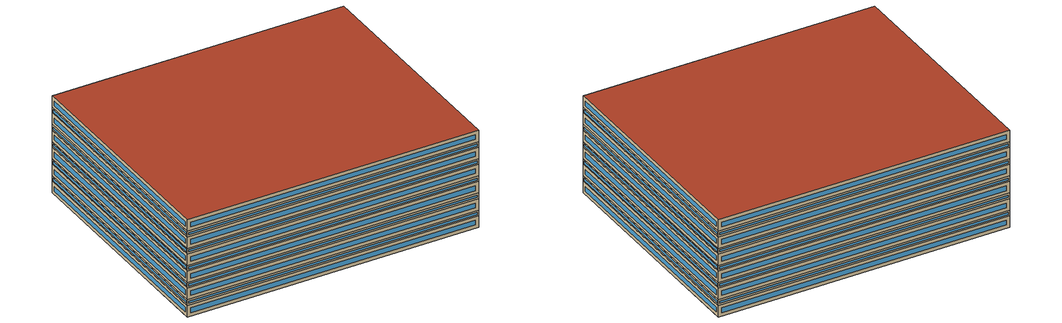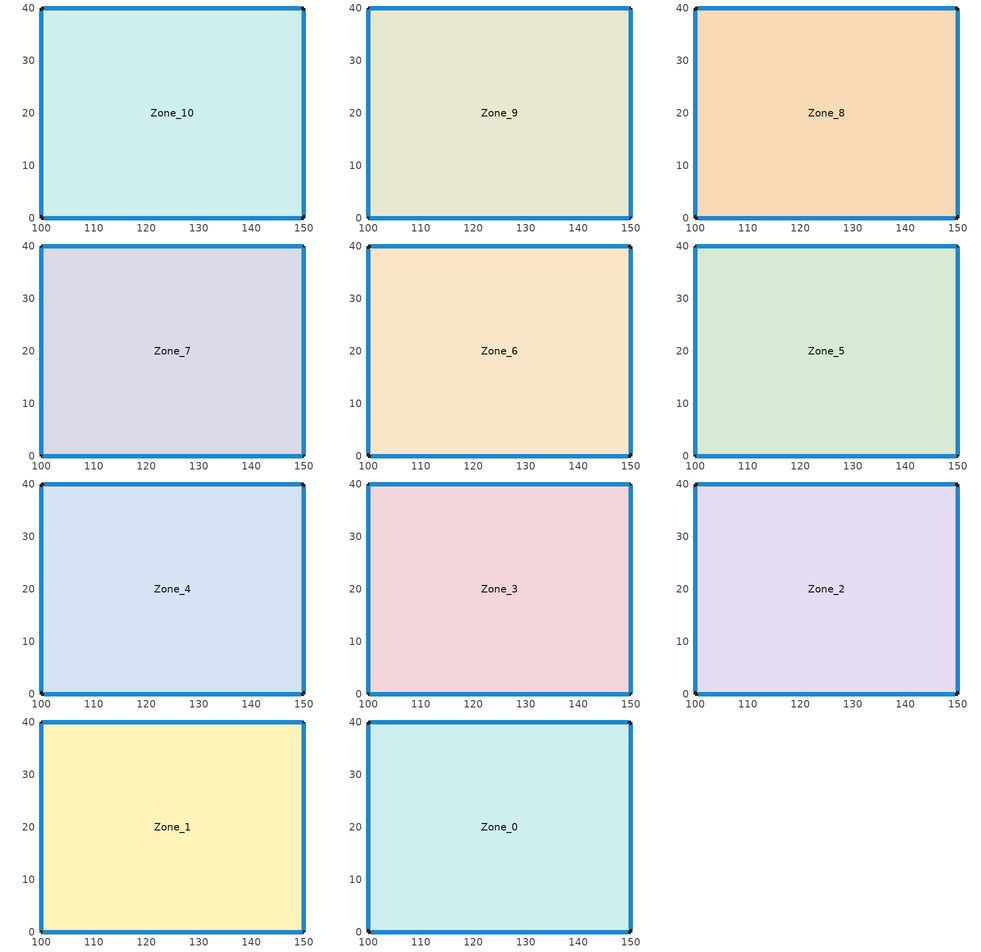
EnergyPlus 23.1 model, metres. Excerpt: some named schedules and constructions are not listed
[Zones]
Zone_10
 floor outside (90.1-2019 Nonresidential CZ 0 Exterior Floor (Mass)): 150,0 100,0 100,40 150,40 z0.5
 wall outside (90.1-2019 Nonresidential CZ 0 Exterior Wall (Mass)): 150,0 150,40 100,40 100,0 150,0 z0.5:2.5
 window (90.1-2019 Nonresidential CZ 0 Glazing (Operable)): 150,0.59 150,39.41 / 149.41,40 100.59,40 / 100,39.41 100,0.59 / 100.59,0 149.41,0 z1.09:1.91
Zone_9
 floor to Zone_10 (Interior Slab (Mass)_FLIPPED): 150,0 100,0 100,40 150,40 z2.5
 wall outside (90.1-2019 Nonresidential CZ 0 Exterior Wall (Mass)): 150,0 150,40 100,40 100,0 150,0 z2.5:3.5
 window (90.1-2019 Nonresidential CZ 0 Glazing (Operable)): 150,0.3 150,39.7 / 149.7,40 100.3,40 / 100,39.7 100,0.3 / 100.3,0 149.7,0 z2.8:3.2
Zone_8
 floor to Zone_9 (Interior Slab (Mass)_FLIPPED): 150,0 100,0 100,40 150,40 z3.5
 wall outside (90.1-2019 Nonresidential CZ 0 Exterior Wall (Mass)): 150,0 150,40 100,40 100,0 150,0 z3.5:5.5
 window (90.1-2019 Nonresidential CZ 0 Glazing (Operable)): 150,0.59 150,39.41 / 149.41,40 100.59,40 / 100,39.41 100,0.59 / 100.59,0 149.41,0 z4.09:4.91
Zone_7
 floor to Zone_8 (Interior Slab (Mass)_FLIPPED): 150,0 100,0 100,40 150,40 z5.5
 wall outside (90.1-2019 Nonresidential CZ 0 Exterior Wall (Mass)): 150,0 150,40 100,40 100,0 150,0 z5.5:6.5
 window (90.1-2019 Nonresidential CZ 0 Glazing (Operable)): 150,0.3 150,39.7 / 149.7,40 100.3,40 / 100,39.7 100,0.3 / 100.3,0 149.7,0 z5.8:6.2
Zone_6
 floor to Zone_7 (Interior Slab (Mass)_FLIPPED): 150,0 100,0 100,40 150,40 z6.5
 wall outside (90.1-2019 Nonresidential CZ 0 Exterior Wall (Mass)): 150,0 150,40 100,40 100,0 150,0 z6.5:8.5
 window (90.1-2019 Nonresidential CZ 0 Glazing (Operable)): 150,0.59 150,39.41 / 149.41,40 100.59,40 / 100,39.41 100,0.59 / 100.59,0 149.41,0 z7.09:7.91
Zone_5
 floor to Zone_6 (Interior Slab (Mass)_FLIPPED): 150,0 100,0 100,40 150,40 z8.5
 wall outside (90.1-2019 Nonresidential CZ 0 Exterior Wall (Mass)): 150,0 150,40 100,40 100,0 150,0 z8.5:9.5
 window (90.1-2019 Nonresidential CZ 0 Glazing (Operable)): 150,0.3 150,39.7 / 149.7,40 100.3,40 / 100,39.7 100,0.3 / 100.3,0 149.7,0 z8.8:9.2
Zone_4
 floor to Zone_5 (Interior Slab (Mass)_FLIPPED): 150,0 100,0 100,40 150,40 z9.5
 wall outside (90.1-2019 Nonresidential CZ 0 Exterior Wall (Mass)): 150,0 150,40 100,40 100,0 150,0 z9.5:11.5
 window (90.1-2019 Nonresidential CZ 0 Glazing (Operable)): 150,0.59 150,39.41 / 149.41,40 100.59,40 / 100,39.41 100,0.59 / 100.59,0 149.41,0 z10.09:10.91
Zone_3
 floor to Zone_4 (Interior Slab (Mass)_FLIPPED): 150,0 100,0 100,40 150,40 z11.5
 wall outside (90.1-2019 Nonresidential CZ 0 Exterior Wall (Mass)): 150,0 150,40 100,40 100,0 150,0 z11.5:12.5
 window (90.1-2019 Nonresidential CZ 0 Glazing (Operable)): 150,0.3 150,39.7 / 149.7,40 100.3,40 / 100,39.7 100,0.3 / 100.3,0 149.7,0 z11.8:12.2
Zone_2
 floor to Zone_3 (Interior Slab (Mass)_FLIPPED): 150,0 100,0 100,40 150,40 z12.5
 wall outside (90.1-2019 Nonresidential CZ 0 Exterior Wall (Mass)): 150,0 150,40 100,40 100,0 150,0 z12.5:14.5
 window (90.1-2019 Nonresidential CZ 0 Glazing (Operable)): 150,0.59 150,39.41 / 149.41,40 100.59,40 / 100,39.41 100,0.59 / 100.59,0 149.41,0 z13.09:13.91
Zone_1
 floor to Zone_2 (Interior Slab (Mass)_FLIPPED): 150,0 100,0 100,40 150,40 z14.5
 wall outside (90.1-2019 Nonresidential CZ 0 Exterior Wall (Mass)): 150,0 150,40 100,40 100,0 150,0 z14.5:15.5
 window (90.1-2019 Nonresidential CZ 0 Glazing (Operable)): 150,0.3 150,39.7 / 149.7,40 100.3,40 / 100,39.7 100,0.3 / 100.3,0 149.7,0 z14.8:15.2
Zone_0
 floor to Zone_1 (Interior Slab (Mass)_FLIPPED): 150,0 100,0 100,40 150,40 z15.5
 wall outside (90.1-2019 Nonresidential CZ 0 Exterior Wall (Mass)): 150,0 150,40 100,40 100,0 150,0 z15.5:17.5
 window (90.1-2019 Nonresidential CZ 0 Glazing (Operable)): 150,0.59 150,39.41 / 149.41,40 100.59,40 / 100,39.41 100,0.59 / 100.59,0 149.41,0 z16.09:16.91
 roof outside (90.1-2019 Nonresidential CZ 0 Exterior Roof (Mass)): 150,0 150,40 100,40 100,0 z17.5
[Schedule:Week:Daily]
CoolAvail_Zone_3_13: 6a0dd6d0-2053-4e08-afd2-584c9f20a87a, 29de9b9f-1699-40cd-89d7-d4e65299d2f3, 75d18138-b2cd-4d38-b6c1-a88f72da3fcc, bd7f5a20-327d-4547-bbc3-5b7452d7e966, bb364aa2-3d88-425e-afcd-be4a77a556ae, 9d736532-3372-4234-86f8-cec98393f69c, 51f0637d-8233-4b49-a189-c331064c739d, 6a0dd6d0-2053-4e08-afd2-584c9f20a87a, 6a0dd6d0-2053-4e08-afd2-584c9f20a87a, 6a0dd6d0-2053-4e08-afd2-584c9f20a87a, 6a0dd6d0-2053-4e08-afd2-584c9f20a87a, 6a0dd6d0-2053-4e08-afd2-584c9f20a87a
CoolAvail_Zone_3_14: 3b64f659-7a87-43c0-8593-ffb75930c7f4, 9866af8d-7ab0-4c81-8db6-ce00146023e8, 02405d4e-0d02-4eff-9657-d8f9128f4eab, b917b18e-be4c-4d95-8ca7-ef00fec35358, 70c9cd82-fe0e-49ee-aaf4-1c8ff27f5354, 42b8bfae-4ab3-4b91-9049-5aef0e0a45b5, 9cbcde63-174f-4098-b545-8a02de437128, 3b64f659-7a87-43c0-8593-ffb75930c7f4, 3b64f659-7a87-43c0-8593-ffb75930c7f4, 3b64f659-7a87-43c0-8593-ffb75930c7f4, 3b64f659-7a87-43c0-8593-ffb75930c7f4, 3b64f659-7a87-43c0-8593-ffb75930c7f4
CoolAvail_Zone_3_15: 19dac5b0-28fc-460c-81f9-3dbb121f2bf8, e9c57910-916d-46b4-aea8-ffc3126c18fa, 2e73e53b-a754-47bd-965a-2e9b6a3bb011, 3f37206c-4197-45cd-98ea-0984f4deacec, 8f52b9ad-d695-459a-8123-1d00cf1d1862, 923948f4-e046-4f33-9833-6f095076ca41, 2b3fc603-4b4f-4d7a-8bc2-6e0e08bcdc7b, 19dac5b0-28fc-460c-81f9-3dbb121f2bf8, 19dac5b0-28fc-460c-81f9-3dbb121f2bf8, 19dac5b0-28fc-460c-81f9-3dbb121f2bf8, 19dac5b0-28fc-460c-81f9-3dbb121f2bf8, 19dac5b0-28fc-460c-81f9-3dbb121f2bf8
CoolAvail_Zone_3_16: 2b24e0a0-77cd-4c2a-b642-03fc66f5c8b9, 106d7206-3cd6-40aa-bb3f-d1aa542cc2ae, d8816c3b-0b15-4ece-87b0-550193ae6b3b, 90097c4d-ccdb-4846-818d-3cb2f30ef5dc, 61b5032f-cd16-4827-b89d-23ab93cb0bca, 18b198f9-c7da-4087-b865-159950c574c9, df11aa4b-5de7-4dcf-b1b6-ac577a82ad4a, 2b24e0a0-77cd-4c2a-b642-03fc66f5c8b9, 2b24e0a0-77cd-4c2a-b642-03fc66f5c8b9, 2b24e0a0-77cd-4c2a-b642-03fc66f5c8b9, 2b24e0a0-77cd-4c2a-b642-03fc66f5c8b9, 2b24e0a0-77cd-4c2a-b642-03fc66f5c8b9
CoolAvail_Zone_3_17: 30b9171a-7657-45ad-8017-84e6404a233f, eef20202-03ec-4909-bd15-b857f90d6a31, bfdf7701-11bf-443c-8628-7934162078ba, d15e5b5d-5e37-4174-a93b-1081d327ba36, dcbeb821-1698-4cac-b286-aea139742297, 7116dbe5-212a-4f86-9218-e9f82299a115, 38d1916f-2a8a-4ab0-92c9-4a2c45943095, 30b9171a-7657-45ad-8017-84e6404a233f, 30b9171a-7657-45ad-8017-84e6404a233f, 30b9171a-7657-45ad-8017-84e6404a233f, 30b9171a-7657-45ad-8017-84e6404a233f, 30b9171a-7657-45ad-8017-84e6404a233f
CoolAvail_Zone_3_18: 0a7de23c-0324-448c-89ba-2cd380fbd515, 2aff8466-0908-4b61-bc1a-6bceaf2a4e85, aebfd59d-58d0-45e9-a04d-295ea184cf9d, 0a7de23c-0324-448c-89ba-2cd380fbd515, def8fd52-9c04-459b-b488-edd1ceb558e8, 2724fd72-7d31-4623-8ce8-dae60800fc56, a52faff9-5955-42e7-a57b-6a64d24945f9, 0a7de23c-0324-448c-89ba-2cd380fbd515, 0a7de23c-0324-448c-89ba-2cd380fbd515, 0a7de23c-0324-448c-89ba-2cd380fbd515, 0a7de23c-0324-448c-89ba-2cd380fbd515, 0a7de23c-0324-448c-89ba-2cd380fbd515
CoolAvail_Zone_3_19: 51f33bcb-c1b9-4dbf-a088-91283180cc94, f02aa9f5-7836-4d4f-86de-6ff0b72cae85, e110b118-d81a-4b43-8216-c1da41565a46, a215011d-4356-478b-a21d-b576fe264fa7, 516b1c36-25e3-4fd2-ba88-c9e099409a74, 2c939a17-2f24-48a6-9bbb-2f1d91a34e61, 83adf70c-07ae-41d9-8fd2-a52c17277c96, 51f33bcb-c1b9-4dbf-a088-91283180cc94, 51f33bcb-c1b9-4dbf-a088-91283180cc94, 51f33bcb-c1b9-4dbf-a088-91283180cc94, 51f33bcb-c1b9-4dbf-a088-91283180cc94, 51f33bcb-c1b9-4dbf-a088-91283180cc94
CoolAvail_Zone_3_20: 5dda5916-6d3c-48d9-a4eb-7cd58c6ca905, 90be5a14-d185-49e9-b411-98636482d1e4, 51f33bcb-c1b9-4dbf-a088-91283180cc94, 7a625284-486a-4df8-a195-787275be78b9, 2d9d3bc2-2be8-40e2-ba93-16945def3971, 50c1e71f-3c6f-4dce-aea5-29f5db3406b0, 3b2a50bb-8273-4419-a75b-b061611c1ee3, 5dda5916-6d3c-48d9-a4eb-7cd58c6ca905, 5dda5916-6d3c-48d9-a4eb-7cd58c6ca905, 5dda5916-6d3c-48d9-a4eb-7cd58c6ca905, 5dda5916-6d3c-48d9-a4eb-7cd58c6ca905, 5dda5916-6d3c-48d9-a4eb-7cd58c6ca905
CoolAvail_Zone_3_21: 79654032-0147-43e8-b268-009458f05259, 9cbed45e-63e8-4420-9a23-7f25957aa236, 033e5d23-12a7-46dc-9698-c5c22ac64766, ca0514e6-15e5-43fc-9152-7c261e085220, e4cf8d18-b06a-4275-8dae-d644d1fffa45, 5dfc78b0-88dd-4231-a396-0eb56cbd5de2, ad5cdd03-fd0d-46d1-a952-4600b6bc9a7e, 79654032-0147-43e8-b268-009458f05259, 79654032-0147-43e8-b268-009458f05259, 79654032-0147-43e8-b268-009458f05259, 79654032-0147-43e8-b268-009458f05259, 79654032-0147-43e8-b268-009458f05259
CoolAvail_Zone_3_22: ae0897ba-8887-4847-a761-27c239ed7601, e9241817-41b8-4c97-a5ac-5b412bfbf647, 6ed750c0-6651-479f-8583-a43f3ec745a4, ab5efb21-1b2c-4519-9a10-06b047222dca, 46cdaba4-7fc0-49bc-aa2e-e63d6e3d887b, 9b530ce9-eca5-4026-a7f3-7d5d08ebb73a, a49a7585-76db-4f9a-93a1-7b1e433aaa8e, ae0897ba-8887-4847-a761-27c239ed7601, ae0897ba-8887-4847-a761-27c239ed7601, ae0897ba-8887-4847-a761-27c239ed7601, ae0897ba-8887-4847-a761-27c239ed7601, ae0897ba-8887-4847-a761-27c239ed7601
CoolAvail_Zone_3_23: bf5dcc97-0650-4216-94ab-1fe1f55276a6, aaa1963e-e4e9-4f0a-8b44-b0072f10ddaf, b3fd5bc3-90ed-4f8e-8d6f-127abbd410e7, 532fc8c8-b428-4593-a29f-3708c2500318, c4eee6c1-9e5e-41c9-af96-8911827a25c9, db590865-4fe0-4535-94e5-8bd3e82d6c2f, 4a43e340-611f-4e7f-be46-f3b1aaa300a3, bf5dcc97-0650-4216-94ab-1fe1f55276a6, bf5dcc97-0650-4216-94ab-1fe1f55276a6, bf5dcc97-0650-4216-94ab-1fe1f55276a6, bf5dcc97-0650-4216-94ab-1fe1f55276a6, bf5dcc97-0650-4216-94ab-1fe1f55276a6
CoolAvail_Zone_3_24: b4f70b77-5474-4961-b665-f4b872168fce, 62a84dcf-005e-479f-bf49-5971cac001d6, 95043a9f-ae9f-4096-93dd-0030d5745bee, 71b5a1bf-89df-478a-94ba-3e6d224b1fce, 067f6a9f-440f-4da4-bc3c-4016dbe239e3, 51920650-d57b-432c-8473-77c249c60af3, 4e089610-16fc-4de8-8654-57ed60320646, b4f70b77-5474-4961-b665-f4b872168fce, b4f70b77-5474-4961-b665-f4b872168fce, b4f70b77-5474-4961-b665-f4b872168fce, b4f70b77-5474-4961-b665-f4b872168fce, b4f70b77-5474-4961-b665-f4b872168fce
CoolAvail_Zone_3_25: 3a8ff466-1572-43e3-b7c1-fb57bae7e5f6, af582de9-854c-4b27-ac37-ec64c0e964a6, 9561be1d-9728-4a63-9683-414e658ba770, 0c5d451c-b26a-42e6-8045-81209f73361d, 13c9dcf3-7c3c-4939-99bc-a66501a51218, bd35f572-6c14-4c75-a87f-39b822fabd9c, a0464ed6-f6ce-463c-902f-f49dfcaf50e5, 3a8ff466-1572-43e3-b7c1-fb57bae7e5f6, 3a8ff466-1572-43e3-b7c1-fb57bae7e5f6, 3a8ff466-1572-43e3-b7c1-fb57bae7e5f6, 3a8ff466-1572-43e3-b7c1-fb57bae7e5f6, 3a8ff466-1572-43e3-b7c1-fb57bae7e5f6
CoolAvail_Zone_3_26: 1a058e7b-2432-44ee-a387-212f9af2a98e, 89cbe1b4-be8d-420b-ad1d-481134bae030, e2c5f702-147f-4f45-8f93-eb151656052a, e8feb143-6619-4e44-abe4-59084b4926e8, d6372546-09e3-4d54-a7ad-aef5bb923712, bc1f5db8-0343-4289-98cc-e794d962400e, 8e44327a-f274-4954-8564-baa047c96d54, 1a058e7b-2432-44ee-a387-212f9af2a98e, 1a058e7b-2432-44ee-a387-212f9af2a98e, 1a058e7b-2432-44ee-a387-212f9af2a98e, 1a058e7b-2432-44ee-a387-212f9af2a98e, 1a058e7b-2432-44ee-a387-212f9af2a98e
CoolAvail_Zone_3_27: 5ebd543f-653b-4453-a2d1-aa20cdf9a81a, bec830b0-02b2-4883-9ad5-dd031b4d9da0, ac1a399e-7844-498d-8094-53b89d6a8a63, b0a6c523-17be-4de8-a007-4749900e1979, 89440362-d1a5-4c98-b4b5-20ca6e0c723e, 9bd72d2d-7662-4cc1-85ea-05f916025e89, e36e2bb7-caca-44e1-8e18-b27da54db28d, 5ebd543f-653b-4453-a2d1-aa20cdf9a81a, 5ebd543f-653b-4453-a2d1-aa20cdf9a81a, 5ebd543f-653b-4453-a2d1-aa20cdf9a81a, 5ebd543f-653b-4453-a2d1-aa20cdf9a81a, 5ebd543f-653b-4453-a2d1-aa20cdf9a81a
CoolAvail_Zone_3_28: 52f27922-8312-42f5-9ce3-bbaede20f962, d69800f2-0a2a-4179-96c9-3c352552a6cb, a7b39a6e-c28e-400f-b0cb-b89a44eba3be, 3c63a5d8-3374-4310-95cc-48742d6db97b, d15e5b5d-5e37-4174-a93b-1081d327ba36, 3a47506a-f390-4411-a07b-474aca295586, 79654032-0147-43e8-b268-009458f05259, 52f27922-8312-42f5-9ce3-bbaede20f962, 52f27922-8312-42f5-9ce3-bbaede20f962, 52f27922-8312-42f5-9ce3-bbaede20f962, 52f27922-8312-42f5-9ce3-bbaede20f962, 52f27922-8312-42f5-9ce3-bbaede20f962
CoolAvail_Zone_3_29: 9bbad1f3-deb7-427f-9d25-8d7d36413950, 53c1ea5d-1ebb-48b4-bd44-e5e57a493b47, 571e5022-c7a9-4193-872e-adb23b875967, fd1eebb7-ae25-4a0b-9ae9-f39244b66f8c, d15e5b5d-5e37-4174-a93b-1081d327ba36, d15e5b5d-5e37-4174-a93b-1081d327ba36, b8639eff-2515-4373-8ad7-ac73a9e1f874, 9bbad1f3-deb7-427f-9d25-8d7d36413950, 9bbad1f3-deb7-427f-9d25-8d7d36413950, 9bbad1f3-deb7-427f-9d25-8d7d36413950, 9bbad1f3-deb7-427f-9d25-8d7d36413950, 9bbad1f3-deb7-427f-9d25-8d7d36413950
CoolAvail_Zone_3_30: 7184da34-240c-4b6d-93ce-fbc2130ab747, 8a405f9d-42d0-44d9-96d0-330464419840, dc97af03-2384-4bb0-99b3-728cf9247e1d, 3a76f166-5242-40e2-934c-137b1db0427f, 603d38bc-9358-45a7-b500-89b06c01529a, 4439b08b-b3b5-4bb0-872a-ef064c6df472, 961611fc-6cb6-40a5-a8bc-84e99b759f59, 7184da34-240c-4b6d-93ce-fbc2130ab747, 7184da34-240c-4b6d-93ce-fbc2130ab747, 7184da34-240c-4b6d-93ce-fbc2130ab747, 7184da34-240c-4b6d-93ce-fbc2130ab747, 7184da34-240c-4b6d-93ce-fbc2130ab747
CoolAvail_Zone_3_31: 5a908684-f9cf-45b4-b5b8-ae8a123e500a, 7a625284-486a-4df8-a195-787275be78b9, 571e5022-c7a9-4193-872e-adb23b875967, 51099a20-6c29-4076-87bc-da8d38a44a4c, 9f34e41f-fa0a-4cca-84f2-8a4b7e5c9fff, 2e3ce53a-b27f-4b19-865a-8a59f8f3d9be, fb570989-6d79-4e23-96a0-bc028a045480, 5a908684-f9cf-45b4-b5b8-ae8a123e500a, 5a908684-f9cf-45b4-b5b8-ae8a123e500a, 5a908684-f9cf-45b4-b5b8-ae8a123e500a, 5a908684-f9cf-45b4-b5b8-ae8a123e500a, 5a908684-f9cf-45b4-b5b8-ae8a123e500a
CoolAvail_Zone_3_32: 33920dee-67d3-4b8c-8265-b6fee3f7193f, 4d3eb448-9b0c-49e7-af43-dd11c7dbcc7f, 14827110-bb91-4569-9464-842db7c2f4c9, 4415725f-ac32-4013-943e-1ba89236a3ae, cde782c4-b684-40ae-8943-953bc67c3267, 680fbcb8-d65b-47a6-8f7d-5d6d7eec2a61, a5b1e0ee-6456-494a-ac05-9d128e00ea1b, 33920dee-67d3-4b8c-8265-b6fee3f7193f, 33920dee-67d3-4b8c-8265-b6fee3f7193f, 33920dee-67d3-4b8c-8265-b6fee3f7193f, 33920dee-67d3-4b8c-8265-b6fee3f7193f, 33920dee-67d3-4b8c-8265-b6fee3f7193f
CoolAvail_Zone_3_33: e6622f1f-2e6a-4cb0-9cfe-3307bc4e7330, ba0a8b03-b524-4944-950f-25f97ced0e71, 5e71a3d9-717c-4ec3-b2c5-cc67a8577d65, 0d333b0c-b992-4e52-952e-bc08f7f16e68, c7fc317e-73be-4404-b4ac-a850ff035b45, 033e5d23-12a7-46dc-9698-c5c22ac64766, 96585438-17a9-4f2d-ba76-5f25d7acb26b, e6622f1f-2e6a-4cb0-9cfe-3307bc4e7330, e6622f1f-2e6a-4cb0-9cfe-3307bc4e7330, e6622f1f-2e6a-4cb0-9cfe-3307bc4e7330, e6622f1f-2e6a-4cb0-9cfe-3307bc4e7330, e6622f1f-2e6a-4cb0-9cfe-3307bc4e7330
CoolAvail_Zone_3_34: 58776fbb-131a-4163-bc9f-bdc5d5c2f7db, 3c21969f-b920-492f-a4b9-10ae55c85706, 61b357f4-f6e6-4925-b387-1de39b7cc1fa, 0fa62410-a4f8-424e-bd98-b743837af38e, 502d5453-6122-42a2-9195-6f643fa86aa6, 348f92fa-facd-4d59-8293-b884daa41336, 975a310a-3582-4e8e-bbb1-4e74cdb09bf2, 58776fbb-131a-4163-bc9f-bdc5d5c2f7db, 58776fbb-131a-4163-bc9f-bdc5d5c2f7db, 58776fbb-131a-4163-bc9f-bdc5d5c2f7db, 58776fbb-131a-4163-bc9f-bdc5d5c2f7db, 58776fbb-131a-4163-bc9f-bdc5d5c2f7db
CoolAvail_Zone_3_35: 0a0e94e5-17e9-4f55-b6ba-0cff2d60cb48, 656ac055-7b5f-4ee6-a593-05e85dcc2151, f4a2c2a8-6a30-4858-af05-fa7fe88aa03f, d37df644-2e9c-4d79-a21b-c2ce73d4f76b, c8675d83-cc90-463b-8c33-fb7fa0b07f96, 2c28fc9b-8a8b-4620-840b-bf0f7868a53c, 4eb883bc-be96-4aad-97b9-e9b3bf60c7c0, 0a0e94e5-17e9-4f55-b6ba-0cff2d60cb48, 0a0e94e5-17e9-4f55-b6ba-0cff2d60cb48, 0a0e94e5-17e9-4f55-b6ba-0cff2d60cb48, 0a0e94e5-17e9-4f55-b6ba-0cff2d60cb48, 0a0e94e5-17e9-4f55-b6ba-0cff2d60cb48
CoolAvail_Zone_3_36: 974d3b50-240b-4423-8093-ecf7348e7a77, 5dda5916-6d3c-48d9-a4eb-7cd58c6ca905, d1377231-a0dc-4382-bb8f-9b1b18d367ac, 3bc0fb08-8a13-4cc9-ae99-47b2b77d3581, 64521ecc-3f76-405a-8015-79241e9814f1, 0b178198-81fe-45bb-924c-f1c7844d558f, 9561be1d-9728-4a63-9683-414e658ba770, 974d3b50-240b-4423-8093-ecf7348e7a77, 974d3b50-240b-4423-8093-ecf7348e7a77, 974d3b50-240b-4423-8093-ecf7348e7a77, 974d3b50-240b-4423-8093-ecf7348e7a77, 974d3b50-240b-4423-8093-ecf7348e7a77
CoolAvail_Zone_3_37: d15e5b5d-5e37-4174-a93b-1081d327ba36, 4dbaa0ec-594d-484d-9f40-ff97ba6f489b, 5637ac8b-84e2-4ae5-80ae-d1b10a38e0a6, 73b77d0b-158f-4ab2-b965-87fe1b25a0b5, a23a09be-1608-4e17-9d1a-3b0c8bebe0d6, bee6b387-4d5e-4adb-b40b-2d77ddca55e5, fefef696-33ff-4fe0-90e5-88765f0c1d3c, d15e5b5d-5e37-4174-a93b-1081d327ba36, d15e5b5d-5e37-4174-a93b-1081d327ba36, d15e5b5d-5e37-4174-a93b-1081d327ba36, d15e5b5d-5e37-4174-a93b-1081d327ba36, d15e5b5d-5e37-4174-a93b-1081d327ba36
CoolAvail_Zone_3_38: e88c6c5b-bd8b-4ff2-a5c8-6d02a455660d, d503720c-97db-4c8f-bb73-5fa63e187427, 974d3b50-240b-4423-8093-ecf7348e7a77, e6bef2dc-bc69-48b0-a87c-56ca68d267ba, b56f730e-0d16-40b5-8800-2eaec1f9e16d, 481d59af-034c-4750-aa96-4dfbceed2deb, 26478247-07dc-437b-9561-7dc0f47f08da, e88c6c5b-bd8b-4ff2-a5c8-6d02a455660d, e88c6c5b-bd8b-4ff2-a5c8-6d02a455660d, e88c6c5b-bd8b-4ff2-a5c8-6d02a455660d, e88c6c5b-bd8b-4ff2-a5c8-6d02a455660d, e88c6c5b-bd8b-4ff2-a5c8-6d02a455660d
CoolAvail_Zone_3_39: e0b2708d-d036-4065-8009-799a6ab6b869, 67b84bbc-35a5-464d-b2aa-46a085c2dace, 2ba26b7c-ec20-4d35-9d4d-c5aa899999db, 33fc359f-7dd0-4837-816f-1591cc087171, 09a3685a-2c69-4375-933e-06f930586e9f, 7321d2a9-7909-4930-a3a2-908d2a361488, d15e5b5d-5e37-4174-a93b-1081d327ba36, e0b2708d-d036-4065-8009-799a6ab6b869, e0b2708d-d036-4065-8009-799a6ab6b869, e0b2708d-d036-4065-8009-799a6ab6b869, e0b2708d-d036-4065-8009-799a6ab6b869, e0b2708d-d036-4065-8009-799a6ab6b869
CoolAvail_Zone_3_40: fd1eebb7-ae25-4a0b-9ae9-f39244b66f8c, 95fa02f2-2dcb-463b-95b4-cc12a435ff88, a7a1d405-c573-4bb9-b67b-8ce496c3c19b, 45c8ce96-07ae-4084-a6ae-a2589231fdf2, b97038e8-cb96-4908-8caf-aebc44971e05, 935ce55b-c2eb-4d0a-8971-2a44efc75534, 7f483035-ffa4-4953-83d1-3a987444b79a, fd1eebb7-ae25-4a0b-9ae9-f39244b66f8c, fd1eebb7-ae25-4a0b-9ae9-f39244b66f8c, fd1eebb7-ae25-4a0b-9ae9-f39244b66f8c, fd1eebb7-ae25-4a0b-9ae9-f39244b66f8c, fd1eebb7-ae25-4a0b-9ae9-f39244b66f8c
CoolAvail_Zone_3_41: 2dcc873a-a15d-4898-9fc1-872ab014c7bf, bbb2faed-3f6a-44d8-aaf0-78c2e5e9e339, e423462b-1761-430d-9fe2-04f5ce2df798, 221900c0-e161-4b32-8dcf-c06f7f97bc00, 0c28a0af-c182-4c21-a87c-47ab7c06f9a6, 531176dc-aaea-4caa-8757-48b7464adbe8, f02c8604-d348-4cbe-8dd2-544ac135fb9a, 2dcc873a-a15d-4898-9fc1-872ab014c7bf, 2dcc873a-a15d-4898-9fc1-872ab014c7bf, 2dcc873a-a15d-4898-9fc1-872ab014c7bf, 2dcc873a-a15d-4898-9fc1-872ab014c7bf, 2dcc873a-a15d-4898-9fc1-872ab014c7bf
CoolAvail_Zone_3_42: 55b381e4-677b-4329-b664-d2a45fb87942, 4b302ba2-075a-4b97-9e24-a58132b1d411, 02e56310-3f5e-4da5-a1ac-b244952a844e, 2bf2147b-2790-43df-95a8-867ac31a1a3b, beec6d2d-9b4d-454c-bab1-ccd7f0066b7f, e315acb1-8100-4df8-a883-a898b626087a, 338386b5-c2be-4c5a-bb7b-7ed45e145b6a, 55b381e4-677b-4329-b664-d2a45fb87942, 55b381e4-677b-4329-b664-d2a45fb87942, 55b381e4-677b-4329-b664-d2a45fb87942, 55b381e4-677b-4329-b664-d2a45fb87942, 55b381e4-677b-4329-b664-d2a45fb87942
CoolAvail_Zone_3_43: a3fc49ce-a702-4050-a4d4-f0b41f3f04d1, 61f6c040-2eff-4334-87d1-fc18078c5b4d, 216a5813-e1aa-4f98-a3d9-45aafe295c6f, ed36eb50-59d0-4664-b429-3e82567ec3db, 8268aa2b-f0c7-4399-82b5-6ee22692aaec, 7e1150bf-fcb5-4083-bada-e8b812130924, bac10eca-6aad-4b6c-99d9-6d047ad927fb, a3fc49ce-a702-4050-a4d4-f0b41f3f04d1, a3fc49ce-a702-4050-a4d4-f0b41f3f04d1, a3fc49ce-a702-4050-a4d4-f0b41f3f04d1, a3fc49ce-a702-4050-a4d4-f0b41f3f04d1, a3fc49ce-a702-4050-a4d4-f0b41f3f04d1
CoolAvail_Zone_3_44: 64c5fce2-a931-45de-ae17-11bb6b7ec4f7, 47937c46-9517-4e7e-a3e7-344cd70182dd, 6875829c-b567-4096-a9a7-070edf4a5beb, 1ef194d5-600d-436e-896f-97ae3dce0780, a412ade5-a070-42a9-a7bc-82a2a93165c4, 8a1bcc7b-a4db-415c-b492-aece4c5ef8ef, 54881f83-04a8-4966-a892-547419b078ed, 64c5fce2-a931-45de-ae17-11bb6b7ec4f7, 64c5fce2-a931-45de-ae17-11bb6b7ec4f7, 64c5fce2-a931-45de-ae17-11bb6b7ec4f7, 64c5fce2-a931-45de-ae17-11bb6b7ec4f7, 64c5fce2-a931-45de-ae17-11bb6b7ec4f7
CoolAvail_Zone_3_45: 2b397f9f-8be1-4396-8707-4f27285c48cf, 8a405f9d-42d0-44d9-96d0-330464419840, 406e654a-9fdf-4ae3-be6f-feb498b17671, d744ff22-ee5c-4023-b1c9-87d2f9fe7dfb, 2ba26b7c-ec20-4d35-9d4d-c5aa899999db, 18633dd2-a644-4504-9320-c2cd889ac2f6, 2b397f9f-8be1-4396-8707-4f27285c48cf, 2b397f9f-8be1-4396-8707-4f27285c48cf, 2b397f9f-8be1-4396-8707-4f27285c48cf, 2b397f9f-8be1-4396-8707-4f27285c48cf, 2b397f9f-8be1-4396-8707-4f27285c48cf, 2b397f9f-8be1-4396-8707-4f27285c48cf
CoolAvail_Zone_3_46: 309667cc-af2f-4954-85bc-5c148a350b4a, 4b302ba2-075a-4b97-9e24-a58132b1d411, c5798417-1c1b-466f-842b-606aee00b441, 3561d5a0-8828-4d36-a964-a15591300829, a7ceca8a-c546-48e0-a49a-66e985bab7ce, 5cde5439-ff1c-4de1-beaa-ff53f8bc1147, 8eda0833-9465-44ca-b207-203164fd8480, 309667cc-af2f-4954-85bc-5c148a350b4a, 309667cc-af2f-4954-85bc-5c148a350b4a, 309667cc-af2f-4954-85bc-5c148a350b4a, 309667cc-af2f-4954-85bc-5c148a350b4a, 309667cc-af2f-4954-85bc-5c148a350b4a
CoolAvail_Zone_3_47: c07bb51f-4667-4208-a672-928bc48b7e71, 0f0ad8b2-2234-4335-ac35-566c41478452, 6d6db758-2500-443d-bdef-894acfca45ea, 3f746df6-9fc2-4e6b-862d-bfddc29698c6, cc53f02f-f23b-4eea-8bb5-4934ea585736, f312e64c-c167-464e-bd74-4efe2e397cf8, a00cccfd-5229-4c20-b9c7-1c7349c5186a, c07bb51f-4667-4208-a672-928bc48b7e71, c07bb51f-4667-4208-a672-928bc48b7e71, c07bb51f-4667-4208-a672-928bc48b7e71, c07bb51f-4667-4208-a672-928bc48b7e71, c07bb51f-4667-4208-a672-928bc48b7e71
CoolAvail_Zone_3_48: 2c8ea5d2-3ca6-45dd-837b-790187776252, 4cc02389-25bd-4e02-83c7-58feb55ca3e1, d334755c-7090-493a-ab8f-9d10578fc5a6, 29e997ca-ecc2-4d1c-89d3-e135346c21a9, acf5dc99-9e6c-4cd1-8e4e-92e17302b4d5, d7521b54-dcde-4121-9895-2ef7c3b3bb1f, 1ae229a3-7d21-4fb6-800f-6fe5ce3d76cc, 2c8ea5d2-3ca6-45dd-837b-790187776252, 2c8ea5d2-3ca6-45dd-837b-790187776252, 2c8ea5d2-3ca6-45dd-837b-790187776252, 2c8ea5d2-3ca6-45dd-837b-790187776252, 2c8ea5d2-3ca6-45dd-837b-790187776252
CoolAvail_Zone_3_49: 7ea803b6-4dd8-4f21-a3f9-328113ec1916, f9b1004c-33da-4f60-8c23-26f99f1b139a, bde7cc9d-b313-478c-8cc4-a01290c4dae5, ce449a69-b7fa-4ae1-93bb-0214ff05a138, 3f8a45d7-03b5-4d13-a7ff-d2d48f56d807, 036425c4-82a5-4409-8ab6-3f12aa87b18d, fbfbacd4-5a12-4ed5-b67e-3885ccab6799, 7ea803b6-4dd8-4f21-a3f9-328113ec1916, 7ea803b6-4dd8-4f21-a3f9-328113ec1916, 7ea803b6-4dd8-4f21-a3f9-328113ec1916, 7ea803b6-4dd8-4f21-a3f9-328113ec1916, 7ea803b6-4dd8-4f21-a3f9-328113ec1916
CoolAvail_Zone_3_50: 7c356ccd-7fd0-4528-b668-c7546eaf29fd, a7a1d405-c573-4bb9-b67b-8ce496c3c19b, 0fe831b4-e945-4b21-ac06-86a2e420b340, cd7ced8e-8b7f-4543-85a8-9176b2e4a066, 2d89ac6e-f4cc-4247-9866-2bcfe1bc3776, 8881c897-b148-42fc-af77-a5b5a63de981, 5eed06f2-4a53-4ea2-bfd0-8501a5fcf0c7, 7c356ccd-7fd0-4528-b668-c7546eaf29fd, 7c356ccd-7fd0-4528-b668-c7546eaf29fd, 7c356ccd-7fd0-4528-b668-c7546eaf29fd, 7c356ccd-7fd0-4528-b668-c7546eaf29fd, 7c356ccd-7fd0-4528-b668-c7546eaf29fd
CoolAvail_Zone_3_51: c0e83535-29b8-446b-86aa-72272f3ed4d5, effd959a-8aaf-4a32-8b40-52283b3b98f9, c5930086-2ef5-4a74-83ec-795e1fdc4ced, 422191d6-08e9-4381-a167-78983eb10db2, 781589bc-d8a2-4d70-8197-9cd454fa73dc, 08f62952-1b6d-40fd-a8d1-eb5f4b36067c, 2e3ce53a-b27f-4b19-865a-8a59f8f3d9be, c0e83535-29b8-446b-86aa-72272f3ed4d5, c0e83535-29b8-446b-86aa-72272f3ed4d5, c0e83535-29b8-446b-86aa-72272f3ed4d5, c0e83535-29b8-446b-86aa-72272f3ed4d5, c0e83535-29b8-446b-86aa-72272f3ed4d5
CoolAvail_Zone_3_52: fd54331b-13d3-40b1-82b7-098872b6a4d1, fd54331b-13d3-40b1-82b7-098872b6a4d1, fd54331b-13d3-40b1-82b7-098872b6a4d1, fd54331b-13d3-40b1-82b7-098872b6a4d1, fd54331b-13d3-40b1-82b7-098872b6a4d1, fd54331b-13d3-40b1-82b7-098872b6a4d1, fd54331b-13d3-40b1-82b7-098872b6a4d1, fd54331b-13d3-40b1-82b7-098872b6a4d1, fd54331b-13d3-40b1-82b7-098872b6a4d1, fd54331b-13d3-40b1-82b7-098872b6a4d1, fd54331b-13d3-40b1-82b7-098872b6a4d1, fd54331b-13d3-40b1-82b7-098872b6a4d1
NatVentAvail_Zone_3_0: cc7c5e72-59e5-4702-8b92-1755059ed6e7, 376c1599-d0a1-46f3-9493-42d7791fb4d7, adf51260-352a-49a5-856a-a1708e0f9059, 3d42308f-4ede-4cfc-abd2-451e729e8899, 7e556149-db7b-452c-bc0e-d10d15d566de, d91147c9-b657-4293-a10b-2d96826d421b, 3de5a5f0-e37b-4be9-a4d0-a10cd2c42d39, cc7c5e72-59e5-4702-8b92-1755059ed6e7, cc7c5e72-59e5-4702-8b92-1755059ed6e7, cc7c5e72-59e5-4702-8b92-1755059ed6e7, cc7c5e72-59e5-4702-8b92-1755059ed6e7, cc7c5e72-59e5-4702-8b92-1755059ed6e7
NatVentAvail_Zone_3_1: 3ae7b580-9877-4d38-86a1-b7ff7554ca40, d42ad0eb-1562-4c6a-a2ff-f30118a8ced3, 659cf226-37ff-47d1-895f-4ca231c388b7, ac56218a-2dbe-492e-8073-25593503e669, c0b2f4d1-01b3-45a1-8358-39c921a39d31, 9f5f28fe-3118-482c-a101-9ab805f1a469, b0720e02-7a41-4125-943b-bf7348b466ea, 3ae7b580-9877-4d38-86a1-b7ff7554ca40, 3ae7b580-9877-4d38-86a1-b7ff7554ca40, 3ae7b580-9877-4d38-86a1-b7ff7554ca40, 3ae7b580-9877-4d38-86a1-b7ff7554ca40, 3ae7b580-9877-4d38-86a1-b7ff7554ca40
NatVentAvail_Zone_3_2: 5105515d-9b21-4281-af3d-07e03f7b6bab, d0b618e4-c2f6-400f-8f7b-86c363a9a151, c0b2f4d1-01b3-45a1-8358-39c921a39d31, 59960803-f3c8-46b2-94bb-fd38e35e664c, 376c1599-d0a1-46f3-9493-42d7791fb4d7, ea529082-dafb-4ae3-9133-c80d673d23d8, 71d822ab-728c-4cc9-9c34-57a5de03a976, 5105515d-9b21-4281-af3d-07e03f7b6bab, 5105515d-9b21-4281-af3d-07e03f7b6bab, 5105515d-9b21-4281-af3d-07e03f7b6bab, 5105515d-9b21-4281-af3d-07e03f7b6bab, 5105515d-9b21-4281-af3d-07e03f7b6bab
NatVentAvail_Zone_3_3: 3e0c2a6a-3bf6-4d58-a271-e91b39380af6, a49a7585-76db-4f9a-93a1-7b1e433aaa8e, ae37b25e-c380-4e85-8790-aceacc0e0324, 426e0e56-fc7c-49e6-90d7-0bfdbe712f24, 41781489-dd0d-4094-bb15-ddb7413edce5, cc7c5e72-59e5-4702-8b92-1755059ed6e7, 7d9c5027-a62c-4d0e-8f1d-a1b17dfe5b28, 3e0c2a6a-3bf6-4d58-a271-e91b39380af6, 3e0c2a6a-3bf6-4d58-a271-e91b39380af6, 3e0c2a6a-3bf6-4d58-a271-e91b39380af6, 3e0c2a6a-3bf6-4d58-a271-e91b39380af6, 3e0c2a6a-3bf6-4d58-a271-e91b39380af6
NatVentAvail_Zone_3_4: cd11a6d8-bab4-492a-9d1e-e542a4290711, ddddd88b-f37b-4b9b-9d07-3f036db0d2e3, d577d9b9-fdf8-434b-9f1a-40dde07e740e, da89acfc-d4c3-4f8d-9266-3254bd4261c6, ea26364a-384e-46ea-86c5-f9ef55a1e0d9, 0046e9bb-95bd-46a8-b9cc-78eefbc4e09e, ddddd88b-f37b-4b9b-9d07-3f036db0d2e3, cd11a6d8-bab4-492a-9d1e-e542a4290711, cd11a6d8-bab4-492a-9d1e-e542a4290711, cd11a6d8-bab4-492a-9d1e-e542a4290711, cd11a6d8-bab4-492a-9d1e-e542a4290711, cd11a6d8-bab4-492a-9d1e-e542a4290711
NatVentAvail_Zone_3_5: e7683f5f-0d3e-4122-b158-8df8f27fb22b, 8d6bacef-d121-4153-836b-d43db98e2268, c727dada-baa6-44d5-afff-46116fca0f88, e0e91d45-8302-41d6-8f1b-49fabdfba644, 63461c41-86a0-4d01-9f80-0e7ab8e2172f, c38ed216-7daa-4708-9e97-6597667791bb, fbd1d3f1-d7be-4ba4-84a3-233671e34556, e7683f5f-0d3e-4122-b158-8df8f27fb22b, e7683f5f-0d3e-4122-b158-8df8f27fb22b, e7683f5f-0d3e-4122-b158-8df8f27fb22b, e7683f5f-0d3e-4122-b158-8df8f27fb22b, e7683f5f-0d3e-4122-b158-8df8f27fb22b
NatVentAvail_Zone_3_6: 2012a289-c582-4713-8f79-0cada1ee59fe, 61b357f4-f6e6-4925-b387-1de39b7cc1fa, 16310482-787f-4f32-b917-9f2f256dd326, 2bca3579-0208-424a-9a2d-2c40d479f3e5, ee077d23-dd4c-430a-8633-dff9cec15da0, 0155e498-0233-495b-9139-34c61e2aa167, b1ff2ce5-6a89-443a-8d96-e35d44eaa55e, 2012a289-c582-4713-8f79-0cada1ee59fe, 2012a289-c582-4713-8f79-0cada1ee59fe, 2012a289-c582-4713-8f79-0cada1ee59fe, 2012a289-c582-4713-8f79-0cada1ee59fe, 2012a289-c582-4713-8f79-0cada1ee59fe
NatVentAvail_Zone_3_7: 441a60de-76e6-41d9-8fc4-b36bc8ad0eb9, 9c5eb7dc-428e-493d-ad37-161b3c253e11, a5b9ead5-cfc9-4336-bdbb-d0b8135e721f, 1487529c-c1a6-49f0-ba0b-ab5e9efc28d4, bb2bd257-2340-4716-afae-4da5e56529e5, 8cd03d6d-238c-4511-812c-1433cf541540, 8cc6b32d-6a8d-40f0-b2ac-fabc4573d05e, 441a60de-76e6-41d9-8fc4-b36bc8ad0eb9, 441a60de-76e6-41d9-8fc4-b36bc8ad0eb9, 441a60de-76e6-41d9-8fc4-b36bc8ad0eb9, 441a60de-76e6-41d9-8fc4-b36bc8ad0eb9, 441a60de-76e6-41d9-8fc4-b36bc8ad0eb9
NatVentAvail_Zone_3_8: 9e5a9277-8138-496c-9870-aba054b8bbb3, cc070876-0b8b-4729-b892-d7a399babd0d, e7384085-cd6c-491b-a54b-07c8b07f2257, 0553d18e-29e9-41c0-aea9-9765b4be9c8a, 0701a870-545e-4978-9d7f-aedff17e0eff, f5d92141-383b-489d-96bc-80b6229a566e, 3c8b651d-c98e-4425-a7c7-2414b5bc7adb, 9e5a9277-8138-496c-9870-aba054b8bbb3, 9e5a9277-8138-496c-9870-aba054b8bbb3, 9e5a9277-8138-496c-9870-aba054b8bbb3, 9e5a9277-8138-496c-9870-aba054b8bbb3, 9e5a9277-8138-496c-9870-aba054b8bbb3
NatVentAvail_Zone_3_9: 5d816ed7-7ec9-4921-8c64-4ab1ba523694, 5706f158-a4fa-4eb1-9bf6-1d89ef393a92, 3c8b651d-c98e-4425-a7c7-2414b5bc7adb, 90e9008a-d9ee-4a4a-ad77-8e75c3ea5551, bcbe1dac-ba0a-4867-b969-050dd3c67b92, 861d7f75-d597-4b61-a670-80d24de7f505, 533eb107-4d55-4b3d-b9c1-9081a1b2ad70, 5d816ed7-7ec9-4921-8c64-4ab1ba523694, 5d816ed7-7ec9-4921-8c64-4ab1ba523694, 5d816ed7-7ec9-4921-8c64-4ab1ba523694, 5d816ed7-7ec9-4921-8c64-4ab1ba523694, 5d816ed7-7ec9-4921-8c64-4ab1ba523694
NatVentAvail_Zone_3_10: 29761272-e0ad-41cc-b166-6d65ba07453a, 3c8b651d-c98e-4425-a7c7-2414b5bc7adb, 5442293f-f91a-44d3-aca9-54e1044a5361, 228d463a-bd59-4096-96db-764a2e6041d5, 5f05e015-a1a5-43ac-91ea-b073f0a32884, c8410929-2962-4582-9b9e-6fef1bb27cd6, e46c92d8-9320-4969-bb58-45d195726c85, 29761272-e0ad-41cc-b166-6d65ba07453a, 29761272-e0ad-41cc-b166-6d65ba07453a, 29761272-e0ad-41cc-b166-6d65ba07453a, 29761272-e0ad-41cc-b166-6d65ba07453a, 29761272-e0ad-41cc-b166-6d65ba07453a
NatVentAvail_Zone_3_11: 3c8b651d-c98e-4425-a7c7-2414b5bc7adb, 8a0b7107-8c65-429b-9f7a-174384472d6b, 51510923-d556-40c4-8523-ab76850dcf2d, abd7b270-852f-4712-85e1-38d5c272b64e, 03efa6d5-eb4d-45a4-aeba-88b06c3680c1, bf260229-1670-42ea-b5f7-5926d781914f, 38b442d9-42bd-49e2-9b0e-d9eacc9469b6, 3c8b651d-c98e-4425-a7c7-2414b5bc7adb, 3c8b651d-c98e-4425-a7c7-2414b5bc7adb, 3c8b651d-c98e-4425-a7c7-2414b5bc7adb, 3c8b651d-c98e-4425-a7c7-2414b5bc7adb, 3c8b651d-c98e-4425-a7c7-2414b5bc7adb
NatVentAvail_Zone_3_12: 5486d40b-60dd-43bb-90ff-bdbaf3b1c0cc, 16dfc5ad-2d77-4d44-8b7b-ffe988ac7b98, 44794eae-6624-4630-b60d-3a43cc081643, 36b5e332-80bd-47ca-b256-b5ccfd1804e3, b16cacf9-4dbe-4619-8d1e-a936f71a4e2a, cf064be3-f906-4d87-920c-62beb6c4aece, 34023c66-c1a8-42af-ad6d-a534260bd086, 5486d40b-60dd-43bb-90ff-bdbaf3b1c0cc, 5486d40b-60dd-43bb-90ff-bdbaf3b1c0cc, 5486d40b-60dd-43bb-90ff-bdbaf3b1c0cc, 5486d40b-60dd-43bb-90ff-bdbaf3b1c0cc, 5486d40b-60dd-43bb-90ff-bdbaf3b1c0cc
NatVentAvail_Zone_3_13: 5c3b286f-1d26-4d4e-99fb-e6666a114488, 389d1706-ea7a-4fec-bf17-04ad5032a252, e1e185e6-d1d1-4fb3-a614-2d222b9df8ed, ce19ea9c-11f0-443f-8a07-bc1764a020de, c3f9e9fc-4c1d-4a4f-92d3-65145de2192d, 1d3275e5-c30b-43f7-ac50-d3cffa74311b, 9eaab3bd-a969-475b-a4f9-b240ccb4fb1c, 5c3b286f-1d26-4d4e-99fb-e6666a114488, 5c3b286f-1d26-4d4e-99fb-e6666a114488, 5c3b286f-1d26-4d4e-99fb-e6666a114488, 5c3b286f-1d26-4d4e-99fb-e6666a114488, 5c3b286f-1d26-4d4e-99fb-e6666a114488
NatVentAvail_Zone_3_14: 6aa7ceb0-05ec-4df6-8b5e-9304e8ae0848, 5b8156b7-62de-4e90-90f7-688594c08240, 25f348e3-88a7-4637-ac97-b21f32f00591, dd50aba4-0840-4921-93eb-a2a34588f9db, f4c6a370-7503-451f-a317-5b892f8fed1f, d944d27d-fa58-436f-9891-4d6468ff006a, 0801755e-3a14-4d28-b190-51b65b7c6972, 6aa7ceb0-05ec-4df6-8b5e-9304e8ae0848, 6aa7ceb0-05ec-4df6-8b5e-9304e8ae0848, 6aa7ceb0-05ec-4df6-8b5e-9304e8ae0848, 6aa7ceb0-05ec-4df6-8b5e-9304e8ae0848, 6aa7ceb0-05ec-4df6-8b5e-9304e8ae0848
NatVentAvail_Zone_3_15: 4d790352-f241-4465-a1c9-8d3fa905b37d, b5cbda66-2a4b-44b2-9427-f97161779084, 81ee3beb-e6c9-4c8a-94a6-eea2ce6ca127, 0fe831b4-e945-4b21-ac06-86a2e420b340, 107dd9b6-99c2-454c-98bf-151203f193b4, 965dfd98-d897-4b1b-82d7-6d190c2a5783, 981da446-f661-418b-bad6-c44da85f8fd6, 4d790352-f241-4465-a1c9-8d3fa905b37d, 4d790352-f241-4465-a1c9-8d3fa905b37d, 4d790352-f241-4465-a1c9-8d3fa905b37d, 4d790352-f241-4465-a1c9-8d3fa905b37d, 4d790352-f241-4465-a1c9-8d3fa905b37d
NatVentAvail_Zone_3_16: 36b6b573-4a96-4d0b-8e77-efa3b74ed80b, 0a688ba4-f194-48fc-bb29-99affeb4ab32, ab9ab2d3-8e51-4791-8a28-84e0216b49d3, 464cafb1-38df-4720-87f8-e1bb1a74a3ea, b12b8b05-7687-4f5f-b68b-0984655fbda7, afb21ea7-b0eb-4651-8a09-86541ffde80d, 35d706db-c863-4c91-84cc-fd7ea19d3668, 36b6b573-4a96-4d0b-8e77-efa3b74ed80b, 36b6b573-4a96-4d0b-8e77-efa3b74ed80b, 36b6b573-4a96-4d0b-8e77-efa3b74ed80b, 36b6b573-4a96-4d0b-8e77-efa3b74ed80b, 36b6b573-4a96-4d0b-8e77-efa3b74ed80b
NatVentAvail_Zone_3_17: 6ae1636e-50b3-4744-9ed0-72bb3a42bc24, 9f79c3d5-9f57-4e58-b64b-06712d6750b4, 97cf40db-42a0-4674-b331-b7e7e0212a66, e7a281bd-52c2-46c5-981f-dd0cb92ea178, 7f67dde3-fd44-43a5-ae8e-7bce3e8b8209, 7fdfdc23-0243-4143-a8e6-868808dfdf1d, 0d68053c-4ef4-483f-9c57-2b8f5c96b454, 6ae1636e-50b3-4744-9ed0-72bb3a42bc24, 6ae1636e-50b3-4744-9ed0-72bb3a42bc24, 6ae1636e-50b3-4744-9ed0-72bb3a42bc24, 6ae1636e-50b3-4744-9ed0-72bb3a42bc24, 6ae1636e-50b3-4744-9ed0-72bb3a42bc24
NatVentAvail_Zone_3_18: 5113a5bf-3636-4123-859d-b40991536007, 0df1e188-010b-43fc-a4f3-94dedfedb555, a66d3784-76fb-480e-9c5c-eacac7354f4e, 5113a5bf-3636-4123-859d-b40991536007, a38c40e8-4b9f-40cc-89c9-3f527a651479, ce39c80a-dfce-4739-b439-57e8b3f316f5, 1e8849f0-73f7-4f86-958c-54813f378a1c, 5113a5bf-3636-4123-859d-b40991536007, 5113a5bf-3636-4123-859d-b40991536007, 5113a5bf-3636-4123-859d-b40991536007, 5113a5bf-3636-4123-859d-b40991536007, 5113a5bf-3636-4123-859d-b40991536007
NatVentAvail_Zone_3_19: c13c6df3-21c5-4717-808f-02a3021f502a, 305d7304-1fed-4c40-adf9-8c9eb345a468, 77b4f36d-e4f1-4b57-99db-5acffe8e3edd, 33e826da-1d74-467d-9500-9a01f19572ca, 5947a85f-327f-4c9e-b6ca-9c558c75b040, 404f14c3-9a89-4b0e-b94c-c49ec595336b, dc2885b1-d152-4bc4-bffc-7600fb6e98eb, c13c6df3-21c5-4717-808f-02a3021f502a, c13c6df3-21c5-4717-808f-02a3021f502a, c13c6df3-21c5-4717-808f-02a3021f502a, c13c6df3-21c5-4717-808f-02a3021f502a, c13c6df3-21c5-4717-808f-02a3021f502a
NatVentAvail_Zone_3_20: 217e7899-5055-4b25-ac84-e2c41d29c7c9, 7689447a-75ff-4315-9298-2fef36f5e542, c13c6df3-21c5-4717-808f-02a3021f502a, 39518dd0-0a15-466f-8698-f2fcd11dc8e4, dac235e0-7113-4277-a2cd-19b58b9e29c5, 0c8ffd00-6de5-4edf-91cc-03f62ec489fd, 514084f3-612d-4528-b355-44eccd3a25ff, 217e7899-5055-4b25-ac84-e2c41d29c7c9, 217e7899-5055-4b25-ac84-e2c41d29c7c9, 217e7899-5055-4b25-ac84-e2c41d29c7c9, 217e7899-5055-4b25-ac84-e2c41d29c7c9, 217e7899-5055-4b25-ac84-e2c41d29c7c9
NatVentAvail_Zone_3_21: bbdb9603-99d2-4945-a40f-8860eb3ecb7d, 8d6bacef-d121-4153-836b-d43db98e2268, 94c58baa-f86b-4e07-865e-fc9b777fd29d, 61f6c040-2eff-4334-87d1-fc18078c5b4d, 59482c30-193f-4170-9cd4-c04cce58f25a, dff8ce78-3911-4fba-817b-a22ae2c3f98f, f5549e9f-609d-44f8-a2a9-94b6d35d4bca, bbdb9603-99d2-4945-a40f-8860eb3ecb7d, bbdb9603-99d2-4945-a40f-8860eb3ecb7d, bbdb9603-99d2-4945-a40f-8860eb3ecb7d, bbdb9603-99d2-4945-a40f-8860eb3ecb7d, bbdb9603-99d2-4945-a40f-8860eb3ecb7d
NatVentAvail_Zone_3_22: a7ceca8a-c546-48e0-a49a-66e985bab7ce, 4c31b20d-aebd-454c-a06c-ca2151f39a32, d2448db6-488a-4a78-88ed-6c50265b5727, fddbf843-3269-4088-a56a-ea9a8b57fce7, a091f151-3cc8-4179-bd07-ea14b89d2584, 309667cc-af2f-4954-85bc-5c148a350b4a, f7465ff5-cc3b-4403-82c9-82521ef3cb90, a7ceca8a-c546-48e0-a49a-66e985bab7ce, a7ceca8a-c546-48e0-a49a-66e985bab7ce, a7ceca8a-c546-48e0-a49a-66e985bab7ce, a7ceca8a-c546-48e0-a49a-66e985bab7ce, a7ceca8a-c546-48e0-a49a-66e985bab7ce
NatVentAvail_Zone_3_23: a37b6e2a-0b01-4be9-abde-c9a7e50fff57, 64af5c70-5bf6-4414-868a-aae0d8de75f1, d2753aed-8bd0-44d8-b8ba-95bffa349c98, e2d6ea25-2069-40e1-ac35-d38591f07445, ecf8494b-724b-47e2-93fa-eef81896fb22, 675fdf3b-1948-4db6-8461-dd9e7f851686, bfd27253-1e88-4db9-a547-6b67a0326282, a37b6e2a-0b01-4be9-abde-c9a7e50fff57, a37b6e2a-0b01-4be9-abde-c9a7e50fff57, a37b6e2a-0b01-4be9-abde-c9a7e50fff57, a37b6e2a-0b01-4be9-abde-c9a7e50fff57, a37b6e2a-0b01-4be9-abde-c9a7e50fff57
NatVentAvail_Zone_3_24: b93c05da-d4b0-4c7a-b758-abe094ef43ff, f001b130-6864-4a26-a186-3d0550707097, 260bea38-ade5-45ec-9420-220252a88d2f, 67cfce1b-67b5-408d-83be-aefd08ee203e, 616ad2bf-a039-41cd-b244-2cab9aa1ef49, 6fb2b325-2aa9-4cae-8f23-e3aefd9e032a, f981b8bb-7628-4128-9e6d-447b9c2dce20, b93c05da-d4b0-4c7a-b758-abe094ef43ff, b93c05da-d4b0-4c7a-b758-abe094ef43ff, b93c05da-d4b0-4c7a-b758-abe094ef43ff, b93c05da-d4b0-4c7a-b758-abe094ef43ff, b93c05da-d4b0-4c7a-b758-abe094ef43ff
NatVentAvail_Zone_3_25: 7f40aeb7-40bd-43a4-87c5-829052f96f2a, fc1c15fd-3dac-4f9e-ac78-36abc2bbc8bd, 2b397f9f-8be1-4396-8707-4f27285c48cf, 2e93ee6d-e37c-44d7-8bca-475cb316ff39, 990738c9-1a13-4dbd-9950-d3bd443f5e2b, 8eabed46-931b-45d4-8ea9-f741d7afc4ee, 0f4a1411-a0a9-40aa-88fc-0aff350cfef5, 7f40aeb7-40bd-43a4-87c5-829052f96f2a, 7f40aeb7-40bd-43a4-87c5-829052f96f2a, 7f40aeb7-40bd-43a4-87c5-829052f96f2a, 7f40aeb7-40bd-43a4-87c5-829052f96f2a, 7f40aeb7-40bd-43a4-87c5-829052f96f2a
NatVentAvail_Zone_3_26: 7254c260-7541-4c19-9257-f388feefce90, 975aa7ff-02eb-483d-be76-ad0f34c29852, 97f5443f-9b6a-4775-b046-c8568bd01e0e, a2dfd73e-951b-468a-ac48-e4751dea54f7, c8cd9b5a-f22e-4921-ae7e-5881e1d37cd3, 00fdeef9-6faa-4273-8460-125f11a61146, 1a595c09-6183-4eb8-a685-57b04c73c9bf, 7254c260-7541-4c19-9257-f388feefce90, 7254c260-7541-4c19-9257-f388feefce90, 7254c260-7541-4c19-9257-f388feefce90, 7254c260-7541-4c19-9257-f388feefce90, 7254c260-7541-4c19-9257-f388feefce90
NatVentAvail_Zone_3_27: 288ad74d-457c-4b72-9a9f-1c8f54eba1e6, e2d2d475-c66f-411f-936a-7c8e9b585f2b, cb7e893d-69a6-4bff-9fac-7a9847c9e681, ee3fedfa-7a07-4b64-ba15-c7b13fa5883b, 5469c3c0-8e1c-48d1-910a-f3cba5436e64, a8e89225-d9eb-4a0a-a856-771d4e6f2f2c, 06ad9c30-ef6e-47a1-a0b0-9599dd31f448, 288ad74d-457c-4b72-9a9f-1c8f54eba1e6, 288ad74d-457c-4b72-9a9f-1c8f54eba1e6, 288ad74d-457c-4b72-9a9f-1c8f54eba1e6, 288ad74d-457c-4b72-9a9f-1c8f54eba1e6, 288ad74d-457c-4b72-9a9f-1c8f54eba1e6
